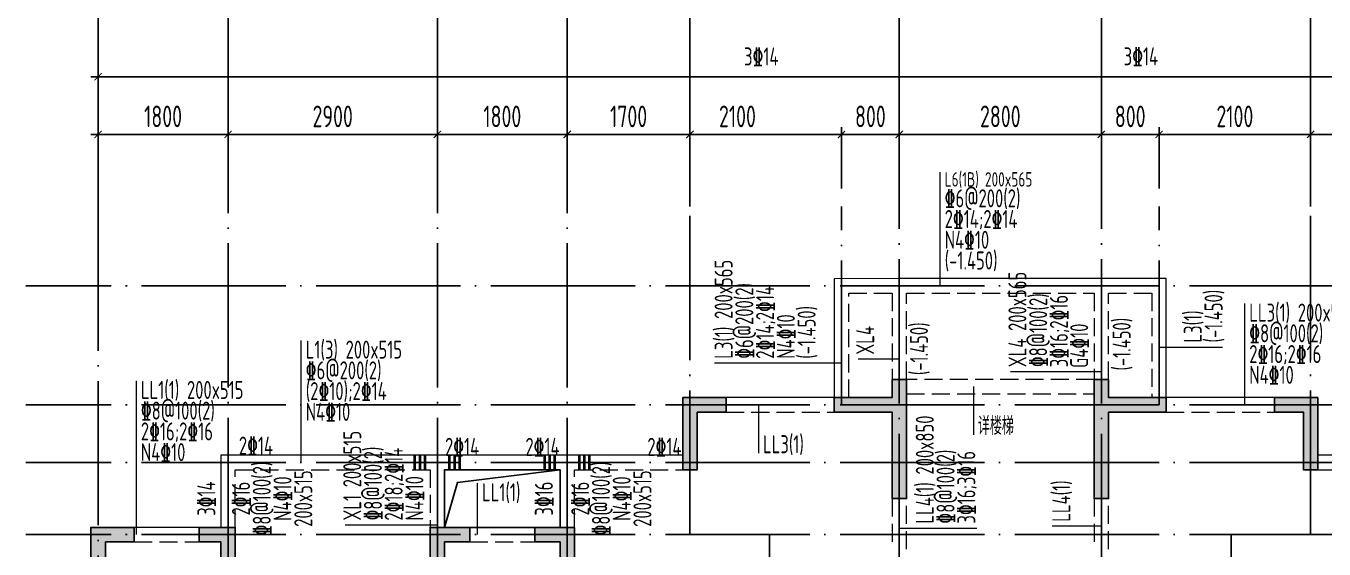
# Model space of a CAD drawing. Extents: x -461650 to 361314, y 245336 to 769729.
# Drawn here: x 103474 to 121459, y 579037 to 586291 of the extents above; entities that cross this region are included whole.
import ezdxf
from ezdxf.enums import TextEntityAlignment as Align

# ---------------------------------------------------------------- set-up
doc = ezdxf.new("R2010")
doc.units = 0
doc.header["$LTSCALE"] = 1000
doc.linetypes.add('DASH', pattern=[0.35, 0.25, -0.1])
doc.linetypes.add('DOTE', pattern=[2.42, 2, -0.2, 0.02, -0.2])
doc.layers.get('0').update_dxf_attribs({"linetype": 'CONTINUOUS'})
doc.layers.get('DEFPOINTS').update_dxf_attribs({"linetype": 'CONTINUOUS'})
for name, color, linetype in [('A-AXIS', 1, 'CONTINUOUS'), ('A-DOTE', 10, 'DOTE'), ('S-D洞口', 4, 'CONTINUOUS'), ('S-L主梁线', 4, 'DASH'), ('S-L梁编号', 6, 'CONTINUOUS'), ('S-L梁配筋', 7, 'CONTINUOUS'), ('S-Q墙填充', 252, 'CONTINUOUS'), ('S-Q墙实线', 6, 'CONTINUOUS'), ('S-Y一般标注', 3, 'CONTINUOUS')]:
    doc.layers.add(name, color=color, linetype=linetype)
doc.layers.add('梁附加箍筋', color=1, linetype='CONTINUOUS', lineweight=35)
doc.styles.add('TSSD_DIMENSION', font='Tssdeng.shx', dxfattribs={"width": 0.7, "bigfont": 'tssdchn.shx'})
doc.styles.add('TSSD_REIN', font='tssdeng.shx', dxfattribs={"width": 0.7, "height": 300, "bigfont": 'tssdchn.shx'})
doc.dimstyles.new('TSSD_100_100', dxfattribs={"dimtxt": 300, "dimasz": 100, "dimexe": 100, "dimexo": 250, "dimgap": 100, "dimtad": 1, "dimdec": 0, "dimzin": 0, "dimdsep": 46, "dimtxsty": 'TSSD_DIMENSION', "dimblk": 'ARCHTICK', "dimcen": 0, "dimdle": 100, "dimclrt": 7, "dimadec": 0, "dimazin": 0, "dimtfac": 1, "dimtdec": 0, "dimtix": 1, "dimtmove": 2, "dimatfit": 3, "dimldrblk": 'ARCHTICK', "dimfxl": 0, "dimtolj": 1, "dimtzin": 0, "dimarcsym": 0})

# ---------------------------------------------------------------- blocks, each defined once
blk = doc.blocks.new('_ArchTick')
at = {"color": 0, "linetype": 'ByBlock', "const_width": 0.15}
blk.add_lwpolyline([(-0.5, -0.5), (0.5, 0.5)], dxfattribs=at)
blk = doc.blocks.new('*D289')
at = {"layer": 'DEFPOINTS', "color": 0}
for p in [(6400, 19250), (4600, 18250), (6400, 18250)]:
    blk.add_point(p, dxfattribs=at)
at = {"layer": 'S-Y一般标注', "color": 0, "lineweight": -2}
for p, q in [((4500, 19250), (6500, 19250)), ((4600, 18500), (4600, 19350)), ((6400, 18500), (6400, 19350))]:
    blk.add_line(p, q, dxfattribs=at)
at = {"layer": 'S-Y一般标注', "color": 0, "lineweight": -2, "xscale": 100, "yscale": 100, "zscale": 100, "rotation": 180}
blk.add_blockref('_ArchTick', (4600, 19250), dxfattribs=at)
at = {"layer": 'S-Y一般标注', "color": 0, "lineweight": -2, "xscale": 100, "yscale": 100, "zscale": 100}
blk.add_blockref('_ArchTick', (6400, 19250), dxfattribs=at)
at = {"layer": 'S-Y一般标注', "color": 7, "insert": (5500, 19500), "char_height": 300, "attachment_point": 5, "style": 'TSSD_DIMENSION'}
blk.add_mtext('\\A1;1800', dxfattribs=at)
blk = doc.blocks.new('*D290')
at = {"layer": 'DEFPOINTS', "color": 0}
for p in [(9300, 19250), (6400, 18250), (9300, 18250)]:
    blk.add_point(p, dxfattribs=at)
at = {"layer": 'S-Y一般标注', "color": 0, "lineweight": -2}
for p, q in [((6300, 19250), (9400, 19250)), ((6400, 18500), (6400, 19350)), ((9300, 18500), (9300, 19350))]:
    blk.add_line(p, q, dxfattribs=at)
at = {"layer": 'S-Y一般标注', "color": 0, "lineweight": -2, "xscale": 100, "yscale": 100, "zscale": 100, "rotation": 180}
blk.add_blockref('_ArchTick', (6400, 19250), dxfattribs=at)
at = {"layer": 'S-Y一般标注', "color": 0, "lineweight": -2, "xscale": 100, "yscale": 100, "zscale": 100}
blk.add_blockref('_ArchTick', (9300, 19250), dxfattribs=at)
at = {"layer": 'S-Y一般标注', "color": 7, "insert": (7850, 19500), "char_height": 300, "attachment_point": 5, "style": 'TSSD_DIMENSION'}
blk.add_mtext('\\A1;2900', dxfattribs=at)
blk = doc.blocks.new('*D291')
at = {"layer": 'DEFPOINTS', "color": 0}
for p in [(11100, 19250), (9300, 18250), (11100, 18250)]:
    blk.add_point(p, dxfattribs=at)
at = {"layer": 'S-Y一般标注', "color": 0, "lineweight": -2}
for p, q in [((9200, 19250), (11200, 19250)), ((9300, 18500), (9300, 19350)), ((11100, 18500), (11100, 19350))]:
    blk.add_line(p, q, dxfattribs=at)
at = {"layer": 'S-Y一般标注', "color": 0, "lineweight": -2, "xscale": 100, "yscale": 100, "zscale": 100, "rotation": 180}
blk.add_blockref('_ArchTick', (9300, 19250), dxfattribs=at)
at = {"layer": 'S-Y一般标注', "color": 0, "lineweight": -2, "xscale": 100, "yscale": 100, "zscale": 100}
blk.add_blockref('_ArchTick', (11100, 19250), dxfattribs=at)
at = {"layer": 'S-Y一般标注', "color": 7, "insert": (10200, 19500), "char_height": 300, "attachment_point": 5, "style": 'TSSD_DIMENSION'}
blk.add_mtext('\\A1;1800', dxfattribs=at)
blk = doc.blocks.new('*D292')
at = {"layer": 'DEFPOINTS', "color": 0}
for p in [(12800, 19250), (11100, 18250), (12800, 18250)]:
    blk.add_point(p, dxfattribs=at)
at = {"layer": 'S-Y一般标注', "color": 0, "lineweight": -2}
for p, q in [((11000, 19250), (12900, 19250)), ((11100, 18500), (11100, 19350)), ((12800, 18500), (12800, 19350))]:
    blk.add_line(p, q, dxfattribs=at)
at = {"layer": 'S-Y一般标注', "color": 0, "lineweight": -2, "xscale": 100, "yscale": 100, "zscale": 100, "rotation": 180}
blk.add_blockref('_ArchTick', (11100, 19250), dxfattribs=at)
at = {"layer": 'S-Y一般标注', "color": 0, "lineweight": -2, "xscale": 100, "yscale": 100, "zscale": 100}
blk.add_blockref('_ArchTick', (12800, 19250), dxfattribs=at)
at = {"layer": 'S-Y一般标注', "color": 7, "insert": (11950, 19500), "char_height": 300, "attachment_point": 5, "style": 'TSSD_DIMENSION'}
blk.add_mtext('\\A1;1700', dxfattribs=at)
blk = doc.blocks.new('*D293')
at = {"layer": 'DEFPOINTS', "color": 0}
for p in [(14900, 19250), (12800, 18250), (14900, 18250)]:
    blk.add_point(p, dxfattribs=at)
at = {"layer": 'S-Y一般标注', "color": 0, "lineweight": -2}
for p, q in [((12700, 19250), (15000, 19250)), ((12800, 18500), (12800, 19350)), ((14900, 18500), (14900, 19350))]:
    blk.add_line(p, q, dxfattribs=at)
at = {"layer": 'S-Y一般标注', "color": 0, "lineweight": -2, "xscale": 100, "yscale": 100, "zscale": 100, "rotation": 180}
blk.add_blockref('_ArchTick', (12800, 19250), dxfattribs=at)
at = {"layer": 'S-Y一般标注', "color": 0, "lineweight": -2, "xscale": 100, "yscale": 100, "zscale": 100}
blk.add_blockref('_ArchTick', (14900, 19250), dxfattribs=at)
at = {"layer": 'S-Y一般标注', "color": 7, "insert": (13458, 19500), "char_height": 300, "attachment_point": 5, "style": 'TSSD_DIMENSION'}
blk.add_mtext('\\A1;2100', dxfattribs=at)
blk = doc.blocks.new('*D294')
at = {"layer": 'DEFPOINTS', "color": 0}
for p in [(18500, 19250), (15700, 18250), (18500, 18250)]:
    blk.add_point(p, dxfattribs=at)
at = {"layer": 'S-Y一般标注', "color": 0, "lineweight": -2}
for p, q in [((15600, 19250), (18600, 19250)), ((15700, 18500), (15700, 19350)), ((18500, 18500), (18500, 19350))]:
    blk.add_line(p, q, dxfattribs=at)
at = {"layer": 'S-Y一般标注', "color": 0, "lineweight": -2, "xscale": 100, "yscale": 100, "zscale": 100, "rotation": 180}
blk.add_blockref('_ArchTick', (15700, 19250), dxfattribs=at)
at = {"layer": 'S-Y一般标注', "color": 0, "lineweight": -2, "xscale": 100, "yscale": 100, "zscale": 100}
blk.add_blockref('_ArchTick', (18500, 19250), dxfattribs=at)
at = {"layer": 'S-Y一般标注', "color": 7, "insert": (17100, 19500), "char_height": 300, "attachment_point": 5, "style": 'TSSD_DIMENSION'}
blk.add_mtext('\\A1;2800', dxfattribs=at)
blk = doc.blocks.new('*D295')
at = {"layer": 'DEFPOINTS', "color": 0}
for p in [(19300, 19250), (18500, 18250), (19300, 18250)]:
    blk.add_point(p, dxfattribs=at)
at = {"layer": 'S-Y一般标注', "color": 0, "lineweight": -2}
for p, q in [((18400, 19250), (19400, 19250)), ((18500, 18500), (18500, 19350)), ((19300, 18500), (19300, 19350))]:
    blk.add_line(p, q, dxfattribs=at)
at = {"layer": 'S-Y一般标注', "color": 0, "lineweight": -2, "xscale": 100, "yscale": 100, "zscale": 100, "rotation": 180}
blk.add_blockref('_ArchTick', (18500, 19250), dxfattribs=at)
at = {"layer": 'S-Y一般标注', "color": 0, "lineweight": -2, "xscale": 100, "yscale": 100, "zscale": 100}
blk.add_blockref('_ArchTick', (19300, 19250), dxfattribs=at)
at = {"layer": 'S-Y一般标注', "color": 7, "insert": (18900, 19500), "char_height": 300, "attachment_point": 5, "style": 'TSSD_DIMENSION'}
blk.add_mtext('\\A1;800', dxfattribs=at)
blk = doc.blocks.new('*D296')
at = {"layer": 'DEFPOINTS', "color": 0}
for p in [(23100, 19250), (21400, 18250), (23100, 18250)]:
    blk.add_point(p, dxfattribs=at)
at = {"layer": 'S-Y一般标注', "color": 0, "lineweight": -2}
for p, q in [((21300, 19250), (23200, 19250)), ((21400, 18500), (21400, 19350)), ((23100, 18500), (23100, 19350))]:
    blk.add_line(p, q, dxfattribs=at)
at = {"layer": 'S-Y一般标注', "color": 0, "lineweight": -2, "xscale": 100, "yscale": 100, "zscale": 100, "rotation": 180}
blk.add_blockref('_ArchTick', (21400, 19250), dxfattribs=at)
at = {"layer": 'S-Y一般标注', "color": 0, "lineweight": -2, "xscale": 100, "yscale": 100, "zscale": 100}
blk.add_blockref('_ArchTick', (23100, 19250), dxfattribs=at)
at = {"layer": 'S-Y一般标注', "color": 7, "insert": (22250, 19500), "char_height": 300, "attachment_point": 5, "style": 'TSSD_DIMENSION'}
blk.add_mtext('\\A1;1700', dxfattribs=at)
blk = doc.blocks.new('*D311')
at = {"layer": 'DEFPOINTS', "color": 0}
for p in [(54600, 20050), (4600, 18250), (54600, 18250)]:
    blk.add_point(p, dxfattribs=at)
at = {"layer": 'S-Y一般标注', "color": 0, "lineweight": -2}
for p, q in [((4600, 18500), (4600, 20150)), ((54600, 18500), (54600, 20150)), ((4500, 20050), (54700, 20050))]:
    blk.add_line(p, q, dxfattribs=at)
at = {"layer": 'S-Y一般标注', "color": 0, "lineweight": -2, "xscale": 100, "yscale": 100, "zscale": 100, "rotation": 180}
blk.add_blockref('_ArchTick', (4600, 20050), dxfattribs=at)
at = {"layer": 'S-Y一般标注', "color": 0, "lineweight": -2, "xscale": 100, "yscale": 100, "zscale": 100}
blk.add_blockref('_ArchTick', (54600, 20050), dxfattribs=at)
at = {"layer": 'S-Y一般标注', "color": 7, "insert": (29600, 20300), "char_height": 300, "attachment_point": 5, "style": 'TSSD_DIMENSION'}
blk.add_mtext('\\A1;50000', dxfattribs=at)
blk = doc.blocks.new('*D322')
at = {"layer": 'DEFPOINTS', "color": 0}
for p in [(15700, 19250), (14900, 18250), (15700, 18250)]:
    blk.add_point(p, dxfattribs=at)
at = {"layer": 'S-Y一般标注', "color": 0, "lineweight": -2}
for p, q in [((14800, 19250), (15800, 19250)), ((14900, 18500), (14900, 19350)), ((15700, 18500), (15700, 19350))]:
    blk.add_line(p, q, dxfattribs=at)
at = {"layer": 'S-Y一般标注', "color": 0, "lineweight": -2, "xscale": 100, "yscale": 100, "zscale": 100, "rotation": 180}
blk.add_blockref('_ArchTick', (14900, 19250), dxfattribs=at)
at = {"layer": 'S-Y一般标注', "color": 0, "lineweight": -2, "xscale": 100, "yscale": 100, "zscale": 100}
blk.add_blockref('_ArchTick', (15700, 19250), dxfattribs=at)
at = {"layer": 'S-Y一般标注', "color": 7, "insert": (15300, 19500), "char_height": 300, "attachment_point": 5, "style": 'TSSD_DIMENSION'}
blk.add_mtext('\\A1;800', dxfattribs=at)
blk = doc.blocks.new('*D323')
at = {"layer": 'DEFPOINTS', "color": 0}
for p in [(21400, 19250), (19300, 18250), (21400, 18250)]:
    blk.add_point(p, dxfattribs=at)
at = {"layer": 'S-Y一般标注', "color": 0, "lineweight": -2}
for p, q in [((19200, 19250), (21500, 19250)), ((19300, 18500), (19300, 19350)), ((21400, 18500), (21400, 19350))]:
    blk.add_line(p, q, dxfattribs=at)
at = {"layer": 'S-Y一般标注', "color": 0, "lineweight": -2, "xscale": 100, "yscale": 100, "zscale": 100, "rotation": 180}
blk.add_blockref('_ArchTick', (19300, 19250), dxfattribs=at)
at = {"layer": 'S-Y一般标注', "color": 0, "lineweight": -2, "xscale": 100, "yscale": 100, "zscale": 100}
blk.add_blockref('_ArchTick', (21400, 19250), dxfattribs=at)
at = {"layer": 'S-Y一般标注', "color": 7, "insert": (20350, 19500), "char_height": 300, "attachment_point": 5, "style": 'TSSD_DIMENSION'}
blk.add_mtext('\\A1;2100', dxfattribs=at)
blk = doc.blocks.new('20210807.15312791')
at = {"layer": 'S-Q墙填充'}
h = blk.add_hatch(color=252, dxfattribs=at)
h.dxf.hatch_style = 1
h.paths.add_polyline_path([(72216, 67840), (72216, 68190), (72016, 68190), (72016, 67940), (71216, 67940), (71216, 67740), (72016, 67740), (72016, 66540), (72216, 66540)])
h = blk.add_hatch(color=252, dxfattribs=at)
h.dxf.hatch_style = 1
h.paths.add_polyline_path([(74816, 67840), (74816, 66540), (75016, 66540), (75016, 67740), (75815, 67740), (75815, 67940), (75016, 67940), (75016, 68190), (74816, 68190)])
h = blk.add_hatch(color=252, dxfattribs=at)
h.dxf.hatch_style = 1
h.paths.add_polyline_path([(69316, 67740), (69716, 67740), (69716, 67940), (69116, 67940), (69116, 66940), (69316, 66940)])
h = blk.add_hatch(color=252, dxfattribs=at)
h.dxf.hatch_style = 1
h.paths.add_polyline_path([(77916, 67940), (77316, 67940), (77316, 67740), (77716, 67740), (77716, 66940), (77916, 66940)])
h = blk.add_hatch(color=252, dxfattribs=at)
h.dxf.hatch_style = 1
h.paths.add_polyline_path([(61116, 65940), (61516, 65940), (61516, 66140), (60916, 66140), (60916, 63140), (61816, 63140), (61816, 63340), (61116, 63340)])
h = blk.add_hatch(color=252, dxfattribs=at)
h.dxf.hatch_style = 1
h.paths.add_polyline_path([(62416, 65940), (62716, 65940), (62716, 65290), (62916, 65290), (62916, 66140), (62416, 66140)])
h = blk.add_hatch(color=252, dxfattribs=at)
h.dxf.hatch_style = 1
h.paths.add_polyline_path([(65816, 65940), (66166, 65940), (66166, 66140), (65616, 66140), (65616, 63140), (65816, 63140)])
h = blk.add_hatch(color=252, dxfattribs=at)
h.dxf.hatch_style = 1
h.paths.add_polyline_path([(67616, 66140), (67066, 66140), (67066, 65940), (67416, 65940), (67416, 65140), (67616, 65140)])
at = {"layer": 'S-D洞口', "color": 5}
blk.add_lwpolyline([(65816, 66140), (67416, 66140), (67416, 66940), (65816, 66940), (65816, 66140), (65993, 66762), (67416, 66940)], dxfattribs=at)
at = {"layer": 'S-L主梁线', "linetype": 'ByBlock', "lineweight": 18}
for p, q in [((72116, 69590), (71215, 69589)), ((71215, 69589), (71216, 67940)), ((74915, 69590), (72116, 69590)), ((75816, 69590), (74915, 69590)), ((75815, 67940), (75816, 69590)), ((71216, 67940), (69716, 67940)), ((77316, 67940), (75815, 67940)), ((62716, 67140), (62716, 66140)), ((65716, 67140), (62716, 67140)), ((67516, 67140), (65716, 67140)), ((69116, 67140), (67516, 67140)), ((79516, 67140), (77916, 67140)), ((65816, 66940), (67416, 66940)), ((65816, 66140), (65816, 66940)), ((67416, 66940), (67416, 66140)), ((62416, 66140), (61516, 66140)), ((67066, 66140), (66166, 66140))]:
    blk.add_line(p, q, dxfattribs=at)
at = {"layer": 'S-L主梁线', "linetype": 'DASH', "lineweight": 18}
for p, q in [((71415, 69389), (72016, 69390)), ((71416, 67940), (71415, 69389)), ((72016, 69390), (72016, 68190)), ((72216, 69390), (74815, 69390)), ((72216, 68190), (72216, 69390)), ((74815, 69390), (74816, 68190)), ((75015, 69390), (75616, 69390)), ((75016, 68190), (75015, 69390)), ((75616, 69390), (75615, 67940)), ((74816, 68190), (72216, 68190)), ((72216, 67990), (74816, 67990)), ((69716, 67740), (71216, 67740)), ((75815, 67740), (77316, 67740)), ((62916, 66940), (65616, 66940)), ((62916, 66140), (62916, 66940)), ((65616, 66940), (65616, 66140)), ((67616, 66940), (69116, 66940)), ((67616, 66140), (67616, 66940)), ((77916, 66940), (79416, 66940)), ((72016, 66540), (72016, 65840)), ((72216, 65840), (72216, 66540)), ((74816, 66540), (74816, 65840)), ((75016, 65840), (75016, 66540)), ((61516, 65940), (62416, 65940)), ((66166, 65940), (67066, 65940))]:
    blk.add_line(p, q, dxfattribs=at)
at = {"layer": 'S-Q墙实线'}
blk.add_lwpolyline([(72216, 67840), (72216, 68190), (72016, 68190), (72016, 67940), (71216, 67940), (71216, 67740), (72016, 67740), (72016, 66540), (72216, 66540), (72216, 67840)], dxfattribs=at)
for points in [[(74816, 67840), (74816, 66540), (75016, 66540), (75016, 67740), (75815, 67740), (75815, 67940), (75016, 67940), (75016, 68190), (74816, 68190)], [(69316, 67740), (69716, 67740), (69716, 67940), (69116, 67940), (69116, 66940), (69316, 66940)], [(77916, 67940), (77316, 67940), (77316, 67740), (77716, 67740), (77716, 66940), (77916, 66940)], [(61116, 65940), (61516, 65940), (61516, 66140), (60916, 66140), (60916, 63140), (61816, 63140), (61816, 63340), (61116, 63340)], [(62416, 65940), (62716, 65940), (62716, 65290), (62916, 65290), (62916, 66140), (62416, 66140)], [(65816, 65940), (66166, 65940), (66166, 66140), (65616, 66140), (65616, 63140), (65816, 63140)], [(67616, 66140), (67066, 66140), (67066, 65940), (67416, 65940), (67416, 65140), (67616, 65140)]]:
    blk.add_lwpolyline(points, close=True, dxfattribs=at)
blk = doc.blocks.new('20210726.16395156')
at = {"layer": 'A-AXIS'}
for p, q in [((4600, 18249.9), (4600, 21049.9)), ((6400, 18249.9), (6400, 21049.9)), ((9300, 18249.9), (9300, 21049.9)), ((11100, 18249.9), (11100, 21049.9)), ((12800, 18249.9), (12800, 21049.9)), ((15700, 18249.9), (15700, 21049.9)), ((18500, 18249.9), (18500, 21049.9)), ((21400, 18249.9), (21400, 21049.9))]:
    blk.add_line(p, q, dxfattribs=at)
at = {"layer": 'A-DOTE'}
for p, q in [((4600, 18249.9), (4600, 3600)), ((6400, 10900), (6400, 18249.9)), ((9300, 10900), (9300, 18249.9)), ((11100, 10900), (11100, 18249.9)), ((12800, 13700), (12800, 18249.9)), ((14900, 15500), (14900, 18249.9)), ((15700, 13100.3), (15700, 18249.9)), ((18500, 13100.3), (18500, 18249.9)), ((19300, 15500), (19300, 18249.9)), ((21400, 13700), (21400, 18249.9)), ((55600, 17150), (3600, 17150)), ((55600, 15500), (3600, 15500)), ((55600, 14700), (3600, 14700)), ((55600, 13700), (3600, 13700)), ((13900.2, 13700), (13900, 3600)), ((20299.8, 13700), (20300, 3600))]:
    blk.add_line(p, q, dxfattribs=at)
at = {"layer": 'S-Y一般标注'}
for base, p1, p2, picture, middle in [((54600, 20049.9), (4600, 18249.9), (54600, 18249.9), '*D311', (29600, 20299.9)), ((6400, 19249.9), (4600, 18249.9), (6400, 18249.9), '*D289', (5500, 19499.9)), ((9300, 19249.9), (6400, 18249.9), (9300, 18249.9), '*D290', (7850, 19499.9)), ((11100, 19249.9), (9300, 18249.9), (11100, 18249.9), '*D291', (10200, 19499.9)), ((12800, 19249.9), (11100, 18249.9), (12800, 18249.9), '*D292', (11950, 19499.9)), ((15700, 19249.9), (14900, 18249.9), (15700, 18249.9), '*D322', (15300, 19499.9)), ((18500, 19249.9), (15700, 18249.9), (18500, 18249.9), '*D294', (17100, 19499.9)), ((19300, 19249.9), (18500, 18249.9), (19300, 18249.9), '*D295', (18900, 19499.9)), ((21400, 19249.9), (19300, 18249.9), (21400, 18249.9), '*D323', (20350, 19499.9)), ((23100, 19249.9), (21400, 18249.9), (23100, 18249.9), '*D296', (22250, 19499.9))]:
    dim = blk.add_linear_dim(base=base, p1=p1, p2=p2, dimstyle='TSSD_100_100', dxfattribs=at)
    dim.commit()
    dim.dimension.update_dxf_attribs({"geometry": picture, "text_midpoint": middle})
dim = blk.add_linear_dim(base=(14900, 19249.9), p1=(12800, 18249.9), p2=(14900, 18249.9), dimstyle='TSSD_100_100', dxfattribs=at)
dim.commit()
dim.dimension.update_dxf_attribs({"geometry": '*D293', "text_midpoint": (13458.1, 19499.9), "dimtype": 160})

msp = doc.modelspace()

# ---------------------------------------------------------------- linework, layer by layer
at = {"layer": 'S-L梁编号', "lineweight": 18}
for p, q in [((116140.25, 582686.79), (116140.25, 584263.28)), ((120360.31, 581036.79), (120360.31, 582440.93)), ((107287.44, 580236.79), (107287.44, 581927.36)), ((119173.17, 581838.11), (120052.74, 581838.11)), ((115573.54, 581671.36), (115005.04, 581671.36)), ((114773.38, 581613.14), (113014.7, 581613.14)), ((118373.83, 581495.9), (117114.55, 581495.9)), ((105003.09, 579236.79), (105003.09, 581368.65)), ((116600, 581291.27), (116600, 580620.34)), ((113623.07, 581036.79), (113623.07, 580365.86)), ((109729.93, 579236.79), (109729.93, 579949.45)), ((109173.55, 579369.67), (107897.65, 579369.67)), ((115573.54, 579327.72), (116646.58, 579327.72)), ((118373.55, 579352.84), (117693.21, 579352.84))]:
    msp.add_line(p, q, dxfattribs=at)
at = {"layer": '梁附加箍筋', "lineweight": 35}
for p, q in [((108863.55, 580136.79), (108863.55, 580336.79)), ((108933.55, 580136.79), (108933.55, 580336.79)), ((109003.55, 580136.79), (109003.55, 580336.79)), ((109343.55, 580136.79), (109343.55, 580336.79)), ((109413.55, 580136.79), (109413.55, 580336.79)), ((109483.55, 580136.79), (109483.55, 580336.79)), ((110663.56, 580136.79), (110663.56, 580336.79)), ((110733.56, 580136.79), (110733.56, 580336.79)), ((110803.56, 580136.79), (110803.56, 580336.79)), ((111143.56, 580136.79), (111143.56, 580336.79)), ((111213.56, 580136.79), (111213.56, 580336.79)), ((111283.56, 580136.79), (111283.56, 580336.79))]:
    msp.add_line(p, q, dxfattribs=at)

# ---------------------------------------------------------------- block references
at = {"layer": 'A-DOTE'}
msp.add_blockref('20210726.16395156', (99873.55, 565536.74), dxfattribs=at)
at = {"layer": 'S-Q墙填充'}
msp.add_blockref('20210807.15312791', (43457.9, 513197.24), dxfattribs=at)

# ---------------------------------------------------------------- texts
at = {"layer": 'S-L梁编号', "color": 6, "style": 'TSSD_REIN', "width": 0.7}
for s, height, p in [('L6(1B) 200x565', 200, (116202.75, 584063.28)), ('LL3(1) 200x515', 250, (120422.81, 582190.93)), ('L1(3) 200x515', 250, (107349.94, 581677.36)), ('LL1(1) 200x515', 250, (105065.59, 581118.65)), ('详楼梯', 250, (116662.5, 580620.34)), ('LL3(1)', 250, (113685.57, 580365.86)), ('LL1(1)', 250, (109792.43, 579699.45))]:
    msp.add_text(s, height=height, dxfattribs=at).set_placement(p)
for s, p in [('L3(1) 200x565', (113264.7, 581675.64)), ('XL4 200x565', (117335.71, 581558.4)), ('L3(1)', (119765.24, 581900.61)), ('XL4', (115226.19, 581733.86)), ('LL4(1) 200x850', (116052.35, 579390.22)), ('XL1 200x515', (108118.8, 579432.17)), ('LL4(1)', (117943.21, 579415.34))]:
    msp.add_text(s, height=250, rotation=90, dxfattribs=at).set_placement(p)
at = {"layer": 'S-L梁配筋', "color": 7, "style": 'TSSD_REIN', "width": 0.7}
for s, p in [('3%%13214', (113423.54, 585742.7)), ('%%1326@200(2)', (116202.75, 583775.78)), ('2%%13214;2%%13214', (116202.75, 583488.28)), ('N4%%13210', (116202.75, 583200.78)), ('(-1.450)', (116202.75, 582913.28)), ('%%1328@100(2)', (120422.81, 581903.43)), ('2%%13216;2%%13216', (120422.81, 581615.93)), ('%%1326@200(2)', (107349.94, 581389.86)), ('N4%%13210', (120422.81, 581328.43)), ('(2%%13210);2%%13214', (107349.94, 581102.36)), ('%%1328@100(2)', (105065.59, 580831.15)), ('N4%%13210', (107349.94, 580814.86)), ('2%%13216;2%%13216', (105065.59, 580543.65)), ('2%%13214', (106423.56, 580345.99)), ('N4%%13210', (105065.59, 580256.15))]:
    msp.add_text(s, height=250, dxfattribs=at).set_placement(p)
msp.add_text('3%%13214', height=250, rotation=360, dxfattribs=at).set_placement((119159.5, 585744.24), align=Align.RIGHT)
for s, p in [('%%1326@200(2)', (113552.2, 581675.64)), ('2%%13214;2%%13214', (113839.7, 581675.64)), ('%%1328@100(2)', (117623.21, 581558.4)), ('(-1.450)', (120052.74, 581900.61)), ('(-1.450)', (114414.7, 581675.64)), ('3%%13216;2%%13216', (117910.71, 581558.4)), ('N4%%13210', (114127.2, 581675.64)), ('(-1.450)', (118780.08, 581511.88)), ('(-1.450)', (115971.65, 581448.11)), ('G4%%13210', (118191.67, 581548.59)), ('%%1328@100(2)', (108406.3, 579432.17)), ('2%%13218;2%%13214', (108693.8, 579432.17)), ('%%1328@100(2)', (116339.85, 579390.22)), ('3%%13216;3%%13216', (116627.35, 579390.22)), ('N4%%13210', (108981.3, 579432.17))]:
    msp.add_text(s, height=250, rotation=90, dxfattribs=at).set_placement(p)
for p in [(109752.94, 580329.45), (110867.21, 580329.45), (112555.77, 580329.45)]:
    msp.add_text('2%%13214', height=250, dxfattribs=at).set_placement(p, align=Align.RIGHT)
for s, p in [('%%1328@100(2)', (106940.77, 579736.79)), ('%%1328@100(2)', (111640.21, 579736.79)), ('N4%%13210', (107228.27, 579736.79)), ('200x515', (107515.77, 579736.79)), ('N4%%13210', (111927.71, 579736.79)), ('200x515', (112215.21, 579736.79)), ('3%%13214', (106172.25, 579736.79)), ('2%%13216', (106653.27, 579736.79)), ('3%%13216', (110849.95, 579736.79)), ('2%%13216', (111352.71, 579736.79))]:
    msp.add_text(s, height=250, rotation=90, dxfattribs=at).set_placement(p, align=Align.BOTTOM_CENTER)

doc.saveas('drawing.dxf')
